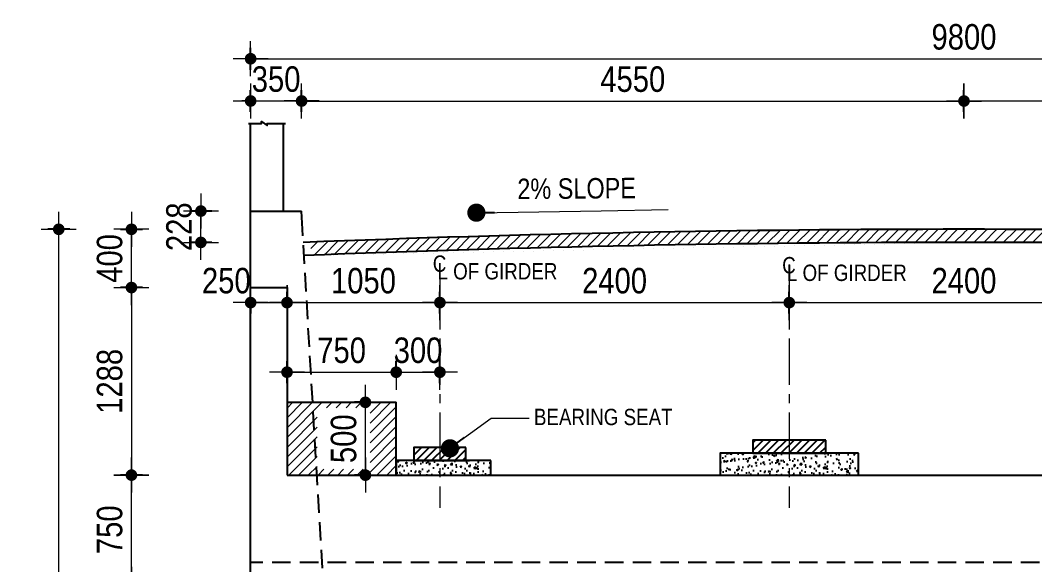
# Model space of a CAD drawing. Header units: millimetres. Extents: x -44822 to 222670, y -173707 to 25116.
# Drawn here: x -14110 to -7142, y -1473 to 2266 of the extents above; entities that cross this region are included whole.
import ezdxf

# ---------------------------------------------------------------- set-up
doc = ezdxf.new("R2010")
doc.units = ezdxf.units.MM
doc.header["$LTSCALE"] = 5
doc.header["$PDMODE"] = 2
doc.linetypes.add('CENTER', pattern=[50.8, 31.75, -6.35, 6.35, -6.35])
doc.linetypes.add('DASHEDX2', pattern=[38.1, 25.4, -12.7])
doc.layers.add('Abutment W Line', color=200, linetype='Continuous')
doc.layers.add('Extra Line', color=70, linetype='Continuous')
for name, color, linetype, lineweight in [('Dimision', 4, 'Continuous', 13), ('hatch', 7, 'Continuous', 0), ('Text', 7, 'Continuous', 0)]:
    doc.layers.add(name, color=color, linetype=linetype, lineweight=lineweight)
doc.styles.get("Standard").update_dxf_attribs({"font": 'ARIALN.TTF'})
doc.dimstyles.new('ISO-125', dxfattribs={"dimtxt": 125, "dimasz": 1.2, "dimexe": 75, "dimexo": 75, "dimgap": 60, "dimtad": 1, "dimdec": 0, "dimtxsty": 'Standard', "dimblk": 'D_TIC', "dimcen": 52.5, "dimclrd": 256, "dimclre": 256, "dimclrt": 256, "dimadec": 0, "dimazin": 0, "dimtfac": 1, "dimtdec": 0, "dimtix": 1, "dimtmove": 0, "dimatfit": 3, "dimldrblk": 'DOT', "dimfxl": 75, "dimfxlon": 1, "dimlwd": -1, "dimarcsym": 0})
doc.dimstyles.new('ISO-25', dxfattribs={"dimtxt": 75, "dimasz": 45, "dimexe": 125, "dimexo": 75.625, "dimgap": 60, "dimtad": 1, "dimdec": 0, "dimtxsty": 'Standard', "dimblk": 'DOT', "dimcen": 52.5, "dimclrd": 256, "dimclre": 256, "dimclrt": 256, "dimadec": 0, "dimazin": 0, "dimtfac": 1, "dimtdec": 0, "dimtix": 1, "dimtmove": 0, "dimatfit": 3, "dimldrblk": 'DOT', "dimfxl": 1, "dimlwd": -1, "dimarcsym": 0})
pattern_1 = [(45, (0.26, 285.68), (-33.67596, 33.67596), [])]

# ---------------------------------------------------------------- blocks, each defined once
blk = doc.blocks.new('D_TIC')
at = {"layer": 'Dimision', "ltscale": 5}
for p, q in [((0, 60), (0, -60)), ((-60, 0), (60, 0))]:
    blk.add_line(p, q, dxfattribs=at)
at = {"layer": 'Dimision', "ltscale": 5, "const_width": 20}
blk.add_lwpolyline([(-10, 0, 1), (10, 0, 1)], format="xyb", close=True, dxfattribs=at)
blk = doc.blocks.new('*D78')
at = {"layer": 'Defpoints', "color": 0, "lineweight": 50, "ltscale": 5, "transparency": 16777216}
for p in [(-7628.1, 1711.3), (-7628.1, 1390.4), (-3078.1, 1390.4)]:
    blk.add_point(p, dxfattribs=at)
at = {"layer": 'Dimision', "lineweight": -2, "ltscale": 5, "transparency": 16777216}
for p, q in [((-7628.1, 1636.3), (-7628.1, 1786.3)), ((-3078.1, 1636.3), (-3078.1, 1786.3))]:
    blk.add_line(p, q, dxfattribs=at)
at = {"layer": 'Dimision', "ltscale": 5, "transparency": 16777216}
blk.add_line((-3080.1, 1711.3), (-7626.1, 1711.3), dxfattribs=at)
at = {"layer": 'Dimision', "ltscale": 5, "transparency": 16777216, "xscale": 2, "yscale": 2, "zscale": 2, "rotation": 180}
blk.add_blockref('D_TIC', (-7628.1, 1711.3), dxfattribs=at)
at = {"layer": 'Dimision', "ltscale": 5, "transparency": 16777216, "xscale": 2, "yscale": 2, "zscale": 2}
blk.add_blockref('D_TIC', (-3078.1, 1711.3), dxfattribs=at)
at = {"layer": 'Dimision', "ltscale": 5, "transparency": 16777216, "insert": (-4440.6, 1860.6), "char_height": 175, "attachment_point": 5}
blk.add_mtext('4550', dxfattribs=at)
blk = doc.blocks.new('_Dot')
at = {"color": 0, "linetype": 'ByBlock', "lineweight": -2}
blk.add_line((-0.5, 0), (-1, 0), dxfattribs=at)
at = {"color": 0, "linetype": 'ByBlock', "const_width": 0.5}
blk.add_lwpolyline([(-0.25, 0, 1), (0.25, 0, 1)], format="xyb", close=True, dxfattribs=at)
blk = doc.blocks.new('*D79')
at = {"layer": 'Defpoints', "color": 0, "lineweight": 50, "ltscale": 5, "transparency": 16777216}
for p in [(-7628.1, 1711.3), (-12178.1, 1488.7), (-7628.1, 1488.7)]:
    blk.add_point(p, dxfattribs=at)
at = {"layer": 'Dimision', "lineweight": -2, "ltscale": 5, "transparency": 16777216}
for p, q in [((-12178.1, 1636.3), (-12178.1, 1786.3)), ((-7628.1, 1636.3), (-7628.1, 1786.3))]:
    blk.add_line(p, q, dxfattribs=at)
at = {"layer": 'Dimision', "ltscale": 5, "transparency": 16777216}
blk.add_line((-12176.1, 1711.3), (-7630.1, 1711.3), dxfattribs=at)
at = {"layer": 'Dimision', "ltscale": 5, "transparency": 16777216, "xscale": 2, "yscale": 2, "zscale": 2, "rotation": 180}
blk.add_blockref('D_TIC', (-12178.1, 1711.3), dxfattribs=at)
at = {"layer": 'Dimision', "ltscale": 5, "transparency": 16777216, "xscale": 2, "yscale": 2, "zscale": 2}
blk.add_blockref('D_TIC', (-7628.1, 1711.3), dxfattribs=at)
at = {"layer": 'Dimision', "ltscale": 5, "transparency": 16777216, "insert": (-9903.1, 1860.6), "char_height": 175, "attachment_point": 5}
blk.add_mtext('4550', dxfattribs=at)
blk = doc.blocks.new('*D80')
at = {"layer": 'Defpoints', "color": 0, "lineweight": 50, "ltscale": 5, "transparency": 16777216}
for p in [(-2728.1, 2001.6), (-12528.1, 1693.5), (-2728.1, 1693.5)]:
    blk.add_point(p, dxfattribs=at)
at = {"layer": 'Dimision', "lineweight": -2, "ltscale": 5, "transparency": 16777216}
for p, q in [((-12528.1, 1926.6), (-12528.1, 2076.6)), ((-2728.1, 1926.6), (-2728.1, 2076.6))]:
    blk.add_line(p, q, dxfattribs=at)
at = {"layer": 'Dimision', "ltscale": 5, "transparency": 16777216}
blk.add_line((-12526.1, 2001.6), (-2730.1, 2001.6), dxfattribs=at)
at = {"layer": 'Dimision', "ltscale": 5, "transparency": 16777216, "xscale": 2, "yscale": 2, "zscale": 2, "rotation": 180}
blk.add_blockref('D_TIC', (-12528.1, 2001.6), dxfattribs=at)
at = {"layer": 'Dimision', "ltscale": 5, "transparency": 16777216, "xscale": 2, "yscale": 2, "zscale": 2}
blk.add_blockref('D_TIC', (-2728.1, 2001.6), dxfattribs=at)
at = {"layer": 'Dimision', "ltscale": 5, "transparency": 16777216, "insert": (-7628.1, 2151), "char_height": 175, "attachment_point": 5}
blk.add_mtext('9800', dxfattribs=at)
blk = doc.blocks.new('*D103')
at = {"layer": 'Defpoints', "color": 0, "lineweight": 50, "ltscale": 5, "transparency": 16777216}
for p in [(-12178.1, 1711.8), (-12528.1, 1488.7), (-12178.1, 1488.7)]:
    blk.add_point(p, dxfattribs=at)
at = {"layer": 'Dimision', "lineweight": -2, "ltscale": 5, "transparency": 16777216}
for p, q in [((-12528.1, 1636.8), (-12528.1, 1786.8)), ((-12178.1, 1636.8), (-12178.1, 1786.8))]:
    blk.add_line(p, q, dxfattribs=at)
at = {"layer": 'Dimision', "ltscale": 5, "transparency": 16777216}
for p, q in [((-12530.1, 1711.8), (-12532.1, 1711.8)), ((-12528.1, 1711.8), (-12178.1, 1711.8)), ((-12176.1, 1711.8), (-12174.1, 1711.8))]:
    blk.add_line(p, q, dxfattribs=at)
at = {"layer": 'Dimision', "ltscale": 5, "transparency": 16777216, "xscale": 2, "yscale": 2, "zscale": 2}
blk.add_blockref('D_TIC', (-12528.1, 1711.8), dxfattribs=at)
at = {"layer": 'Dimision', "ltscale": 5, "transparency": 16777216, "xscale": 2, "yscale": 2, "zscale": 2, "rotation": 180}
blk.add_blockref('D_TIC', (-12178.1, 1711.8), dxfattribs=at)
at = {"layer": 'Dimision', "ltscale": 5, "transparency": 16777216, "insert": (-12353.1, 1861.1), "char_height": 175, "attachment_point": 5}
blk.add_mtext('350', dxfattribs=at)
blk = doc.blocks.new('*D92')
at = {"layer": 'Defpoints', "color": 0, "lineweight": 50, "ltscale": 5, "transparency": 16777216}
for p in [(-13346.7, -857.5), (-13158.1, -857.5), (-13158.1, -1607.5)]:
    blk.add_point(p, dxfattribs=at)
at = {"layer": 'Dimision', "lineweight": -2, "ltscale": 5, "transparency": 16777216}
for p, q in [((-13271.7, -857.5), (-13421.7, -857.5)), ((-13271.7, -1607.5), (-13421.7, -1607.5))]:
    blk.add_line(p, q, dxfattribs=at)
at = {"layer": 'Dimision', "ltscale": 5, "transparency": 16777216}
blk.add_line((-13346.7, -1605.5), (-13346.7, -859.5), dxfattribs=at)
at = {"layer": 'Dimision', "ltscale": 5, "transparency": 16777216, "xscale": 2, "yscale": 2, "zscale": 2}
for p, rotation in [((-13346.7, -857.5), 90), ((-13346.7, -1607.5), 270)]:
    blk.add_blockref('D_TIC', p, dxfattribs=dict(at, rotation=rotation))
at = {"layer": 'Dimision', "ltscale": 5, "transparency": 16777216, "insert": (-13496.1, -1232.5), "char_height": 175, "attachment_point": 5, "rotation": 90}
blk.add_mtext('750', dxfattribs=at)
blk = doc.blocks.new('*D107')
at = {"layer": 'Defpoints', "color": 0, "lineweight": 50, "ltscale": 5, "transparency": 16777216}
for p in [(-12528.1, 358.2), (-12278.1, 358.2), (-12278.1, 327.3)]:
    blk.add_point(p, dxfattribs=at)
at = {"layer": 'Dimision', "lineweight": -2, "ltscale": 5, "transparency": 16777216}
for p, q in [((-12528.1, 327.3), (-12528.1, 252.3)), ((-12278.1, 327.3), (-12278.1, 252.3))]:
    blk.add_line(p, q, dxfattribs=at)
at = {"layer": 'Dimision', "ltscale": 5, "transparency": 16777216}
blk.add_line((-12526.1, 327.3), (-12280.1, 327.3), dxfattribs=at)
at = {"layer": 'Dimision', "ltscale": 5, "transparency": 16777216, "xscale": 2, "yscale": 2, "zscale": 2, "rotation": 180}
blk.add_blockref('D_TIC', (-12528.1, 327.3), dxfattribs=at)
at = {"layer": 'Dimision', "ltscale": 5, "transparency": 16777216, "xscale": 2, "yscale": 2, "zscale": 2}
blk.add_blockref('D_TIC', (-12278.1, 327.3), dxfattribs=at)
at = {"layer": 'Dimision', "ltscale": 5, "transparency": 16777216, "insert": (-12695.2, 477.1), "char_height": 175, "attachment_point": 5}
blk.add_mtext('250', dxfattribs=at)
blk = doc.blocks.new('*D108')
at = {"layer": 'Defpoints', "color": 0, "lineweight": 50, "ltscale": 5, "transparency": 16777216}
for p in [(-11228.1, 327.3), (-12278.1, 253), (-11228.1, -97)]:
    blk.add_point(p, dxfattribs=at)
at = {"layer": 'Dimision', "lineweight": -2, "ltscale": 5, "transparency": 16777216}
for p, q in [((-12278.1, 327.3), (-12278.1, 402.3)), ((-11228.1, 252.3), (-11228.1, 402.3))]:
    blk.add_line(p, q, dxfattribs=at)
at = {"layer": 'Dimision', "ltscale": 5, "transparency": 16777216}
blk.add_line((-12276.1, 327.3), (-11230.1, 327.3), dxfattribs=at)
at = {"layer": 'Dimision', "ltscale": 5, "transparency": 16777216, "xscale": 2, "yscale": 2, "zscale": 2, "rotation": 180}
blk.add_blockref('D_TIC', (-12278.1, 327.3), dxfattribs=at)
at = {"layer": 'Dimision', "ltscale": 5, "transparency": 16777216, "xscale": 2, "yscale": 2, "zscale": 2}
blk.add_blockref('D_TIC', (-11228.1, 327.3), dxfattribs=at)
at = {"layer": 'Dimision', "ltscale": 5, "transparency": 16777216, "insert": (-11753.1, 476.6), "char_height": 175, "attachment_point": 5}
blk.add_mtext('1050', dxfattribs=at)
blk = doc.blocks.new('*D93')
at = {"layer": 'Defpoints', "color": 0, "lineweight": 50, "ltscale": 5, "transparency": 16777216}
for p in [(-8828.1, 327.3), (-11228.1, -97), (-8828.1, -97)]:
    blk.add_point(p, dxfattribs=at)
at = {"layer": 'Dimision', "lineweight": -2, "ltscale": 5, "transparency": 16777216}
for p, q in [((-11228.1, 252.3), (-11228.1, 402.3)), ((-8828.1, 252.3), (-8828.1, 402.3))]:
    blk.add_line(p, q, dxfattribs=at)
at = {"layer": 'Dimision', "ltscale": 5, "transparency": 16777216}
blk.add_line((-11226.1, 327.3), (-8830.1, 327.3), dxfattribs=at)
at = {"layer": 'Dimision', "ltscale": 5, "transparency": 16777216, "xscale": 2, "yscale": 2, "zscale": 2, "rotation": 180}
blk.add_blockref('D_TIC', (-11228.1, 327.3), dxfattribs=at)
at = {"layer": 'Dimision', "ltscale": 5, "transparency": 16777216, "xscale": 2, "yscale": 2, "zscale": 2}
blk.add_blockref('D_TIC', (-8828.1, 327.3), dxfattribs=at)
at = {"layer": 'Dimision', "ltscale": 5, "transparency": 16777216, "insert": (-10028.1, 476.6), "char_height": 175, "attachment_point": 5}
blk.add_mtext('2400', dxfattribs=at)
blk = doc.blocks.new('*D97')
at = {"layer": 'Defpoints', "color": 0, "lineweight": 50, "ltscale": 5, "transparency": 16777216}
for p in [(-12696.7, 430.5), (-13346.7, -857.5), (-12691.1, -857.5)]:
    blk.add_point(p, dxfattribs=at)
at = {"layer": 'Dimision', "lineweight": -2, "ltscale": 5, "transparency": 16777216}
for p, q in [((-13271.7, 430.5), (-13421.7, 430.5)), ((-13271.7, -857.5), (-13421.7, -857.5))]:
    blk.add_line(p, q, dxfattribs=at)
at = {"layer": 'Dimision', "ltscale": 5, "transparency": 16777216}
blk.add_line((-13346.7, 428.5), (-13346.7, -855.5), dxfattribs=at)
at = {"layer": 'Dimision', "ltscale": 5, "transparency": 16777216, "xscale": 2, "yscale": 2, "zscale": 2}
for p, rotation in [((-13346.7, 430.5), 90), ((-13346.7, -857.5), 270)]:
    blk.add_blockref('D_TIC', p, dxfattribs=dict(at, rotation=rotation))
at = {"layer": 'Dimision', "ltscale": 5, "transparency": 16777216, "insert": (-13496.1, -213.5), "char_height": 175, "attachment_point": 5, "rotation": 90}
blk.add_mtext('1288', dxfattribs=at)
blk = doc.blocks.new('*D172')
at = {"layer": 'Defpoints', "color": 0, "lineweight": 50, "ltscale": 5, "transparency": 16777216}
for p in [(-6428.1, 563.9), (-6428.1, 327.3), (-8828.1, -97)]:
    blk.add_point(p, dxfattribs=at)
at = {"layer": 'Dimision', "lineweight": -2, "ltscale": 5, "transparency": 16777216}
for p, q in [((-8828.1, 252.3), (-8828.1, 402.3)), ((-6428.1, 402.3), (-6428.1, 252.3))]:
    blk.add_line(p, q, dxfattribs=at)
at = {"layer": 'Dimision', "ltscale": 5, "transparency": 16777216}
blk.add_line((-8826.1, 327.3), (-6430.1, 327.3), dxfattribs=at)
at = {"layer": 'Dimision', "ltscale": 5, "transparency": 16777216, "xscale": 2, "yscale": 2, "zscale": 2, "rotation": 180}
blk.add_blockref('D_TIC', (-8828.1, 327.3), dxfattribs=at)
at = {"layer": 'Dimision', "ltscale": 5, "transparency": 16777216, "xscale": 2, "yscale": 2, "zscale": 2}
blk.add_blockref('D_TIC', (-6428.1, 327.3), dxfattribs=at)
at = {"layer": 'Dimision', "ltscale": 5, "transparency": 16777216, "insert": (-7628.1, 476.6), "char_height": 175, "attachment_point": 5}
blk.add_mtext('2400', dxfattribs=at)
blk = doc.blocks.new('*D189')
at = {"layer": 'Defpoints', "color": 0, "lineweight": 50, "ltscale": 5, "transparency": 16777216}
for p in [(-13846.1, 830.5), (-13172.4, 830.5), (-12809.3, -5169.5)]:
    blk.add_point(p, dxfattribs=at)
at = {"layer": 'Dimision', "lineweight": -2, "ltscale": 5, "transparency": 16777216}
for p, q in [((-13771.1, 830.5), (-13921.1, 830.5)), ((-13771.1, -5169.5), (-13921.1, -5169.5))]:
    blk.add_line(p, q, dxfattribs=at)
at = {"layer": 'Dimision', "ltscale": 5, "transparency": 16777216}
blk.add_line((-13846.1, -5167.5), (-13846.1, 828.5), dxfattribs=at)
at = {"layer": 'Dimision', "ltscale": 5, "transparency": 16777216, "xscale": 2, "yscale": 2, "zscale": 2}
for p, rotation in [((-13846.1, 830.5), 90), ((-13846.1, -5169.5), 270)]:
    blk.add_blockref('D_TIC', p, dxfattribs=dict(at, rotation=rotation))
at = {"layer": 'Dimision', "ltscale": 5, "transparency": 16777216, "insert": (-13995.5, -2169.5), "char_height": 175, "attachment_point": 5, "rotation": 90}
blk.add_mtext('6000', dxfattribs=at)
blk = doc.blocks.new('*D259')
at = {"layer": 'Defpoints', "color": 0, "lineweight": 50, "ltscale": 5, "transparency": 16777216}
for p in [(-11739.6, -357.5), (-11700.2, -357.5), (-11700.2, -857.5)]:
    blk.add_point(p, dxfattribs=at)
at = {"layer": 'Dimision', "lineweight": -2, "ltscale": 5, "transparency": 16777216}
for p, q in [((-11739.6, -357.5), (-11814.6, -357.5)), ((-11739.6, -857.5), (-11814.6, -857.5))]:
    blk.add_line(p, q, dxfattribs=at)
at = {"layer": 'Dimision', "ltscale": 5, "transparency": 16777216}
blk.add_line((-11739.6, -855.5), (-11739.6, -359.5), dxfattribs=at)
at = {"layer": 'Dimision', "ltscale": 5, "transparency": 16777216, "xscale": 2, "yscale": 2, "zscale": 2}
for p, rotation in [((-11739.6, -357.5), 90), ((-11739.6, -857.5), 270)]:
    blk.add_blockref('D_TIC', p, dxfattribs=dict(at, rotation=rotation))
at = {"layer": 'Dimision', "ltscale": 5, "transparency": 16777216, "insert": (-11888.9, -607.5), "char_height": 175, "attachment_point": 5, "rotation": 90}
blk.add_mtext('500', dxfattribs=at)
blk = doc.blocks.new('*D260')
at = {"layer": 'Defpoints', "color": 0, "lineweight": 50, "ltscale": 5, "transparency": 16777216}
for p in [(-11528.1, -150.6), (-11528.1, -150.6), (-12278.1, -466)]:
    blk.add_point(p, dxfattribs=at)
at = {"layer": 'Dimision', "lineweight": -2, "ltscale": 5, "transparency": 16777216}
for p, q in [((-12278.1, -225.6), (-12278.1, -75.6)), ((-11528.1, -150.6), (-11528.1, -75.6))]:
    blk.add_line(p, q, dxfattribs=at)
at = {"layer": 'Dimision', "ltscale": 5, "transparency": 16777216}
blk.add_line((-12276.1, -150.6), (-11530.1, -150.6), dxfattribs=at)
at = {"layer": 'Dimision', "ltscale": 5, "transparency": 16777216, "xscale": 2, "yscale": 2, "zscale": 2, "rotation": 180}
blk.add_blockref('D_TIC', (-12278.1, -150.6), dxfattribs=at)
at = {"layer": 'Dimision', "ltscale": 5, "transparency": 16777216, "xscale": 2, "yscale": 2, "zscale": 2}
blk.add_blockref('D_TIC', (-11528.1, -150.6), dxfattribs=at)
at = {"layer": 'Dimision', "ltscale": 5, "transparency": 16777216, "insert": (-11903.1, -1.2), "char_height": 175, "attachment_point": 5}
blk.add_mtext('750', dxfattribs=at)
blk = doc.blocks.new('*D292')
at = {"layer": 'Defpoints', "color": 0, "lineweight": 50, "ltscale": 5, "transparency": 16777216}
for p in [(-11528.1, -150.6), (-11228.1, -150.6), (-11228.1, -650.6)]:
    blk.add_point(p, dxfattribs=at)
at = {"layer": 'Dimision', "lineweight": -2, "ltscale": 5, "transparency": 16777216}
for p, q in [((-11528.1, -150.6), (-11528.1, -75.6)), ((-11228.1, -225.6), (-11228.1, -75.6))]:
    blk.add_line(p, q, dxfattribs=at)
at = {"layer": 'Dimision', "ltscale": 5, "transparency": 16777216}
for p, q in [((-11530.1, -150.6), (-11532.1, -150.6)), ((-11528.1, -150.6), (-11228.1, -150.6)), ((-11226.1, -150.6), (-11224.1, -150.6))]:
    blk.add_line(p, q, dxfattribs=at)
at = {"layer": 'Dimision', "ltscale": 5, "transparency": 16777216, "xscale": 2, "yscale": 2, "zscale": 2}
blk.add_blockref('D_TIC', (-11528.1, -150.6), dxfattribs=at)
at = {"layer": 'Dimision', "ltscale": 5, "transparency": 16777216, "xscale": 2, "yscale": 2, "zscale": 2, "rotation": 180}
blk.add_blockref('D_TIC', (-11228.1, -150.6), dxfattribs=at)
at = {"layer": 'Dimision', "ltscale": 5, "transparency": 16777216, "insert": (-11378.1, -1.2), "char_height": 175, "attachment_point": 5}
blk.add_mtext('300', dxfattribs=at)
blk = doc.blocks.new('*D299')
at = {"layer": 'Defpoints', "color": 0, "lineweight": 50, "ltscale": 5, "transparency": 16777216}
for p in [(-12869.9, 955.7), (-12652.2, 955.7), (-12167.5, 740.5)]:
    blk.add_point(p, dxfattribs=at)
at = {"layer": 'Dimision', "lineweight": -2, "ltscale": 5, "transparency": 16777216}
for p, q in [((-12794.9, 955.7), (-12944.9, 955.7)), ((-12794.9, 740.5), (-12944.9, 740.5))]:
    blk.add_line(p, q, dxfattribs=at)
at = {"layer": 'Dimision', "ltscale": 5, "transparency": 16777216}
for p, q in [((-12869.9, 957.7), (-12869.9, 959.7)), ((-12869.9, 740.5), (-12869.9, 955.7)), ((-12869.9, 738.5), (-12869.9, 736.5))]:
    blk.add_line(p, q, dxfattribs=at)
at = {"layer": 'Dimision', "ltscale": 5, "transparency": 16777216, "xscale": 2, "yscale": 2, "zscale": 2}
for p, rotation in [((-12869.9, 955.7), 270), ((-12869.9, 740.5), 90)]:
    blk.add_blockref('D_TIC', p, dxfattribs=dict(at, rotation=rotation))
at = {"layer": 'Dimision', "ltscale": 5, "transparency": 16777216, "insert": (-13019.3, 848.1), "char_height": 175, "attachment_point": 5, "rotation": 90}
blk.add_mtext('228', dxfattribs=at)
blk = doc.blocks.new('*D310')
at = {"layer": 'Defpoints', "color": 0, "lineweight": 50, "transparency": 16777216}
for p in [(-13726.1, 830.5), (-13346.7, 830.5), (-12696.7, 430.5)]:
    blk.add_point(p, dxfattribs=at)
at = {"layer": 'Dimision', "lineweight": -2, "transparency": 16777216}
for p, q in [((-13421.7, 830.5), (-13271.7, 830.5)), ((-13271.7, 430.5), (-13421.7, 430.5))]:
    blk.add_line(p, q, dxfattribs=at)
at = {"layer": 'Dimision', "transparency": 16777216}
for p, q in [((-13346.7, 832.5), (-13346.7, 834.5)), ((-13346.7, 430.5), (-13346.7, 830.5)), ((-13346.7, 428.5), (-13346.7, 426.5))]:
    blk.add_line(p, q, dxfattribs=at)
at = {"layer": 'Dimision', "transparency": 16777216, "xscale": 2, "yscale": 2, "zscale": 2}
for p, rotation in [((-13346.7, 830.5), 270), ((-13346.7, 430.5), 90)]:
    blk.add_blockref('D_TIC', p, dxfattribs=dict(at, rotation=rotation))
at = {"layer": 'Dimision', "lineweight": 50, "transparency": 16777216, "insert": (-13496.1, 630.5), "char_height": 175, "attachment_point": 5, "rotation": 90}
blk.add_mtext('400', dxfattribs=at)

msp = doc.modelspace()

# ---------------------------------------------------------------- hatches: boundary and pattern name
at = {"layer": 'Dimision', "lineweight": 0}
h = msp.add_hatch(dxfattribs=at)
h.set_pattern_fill('ANSI31', color=1, scale=15)
h.set_pattern_definition(pattern_1)
edge = h.paths.add_edge_path()
edge.add_line((-7628.1, 740.5), (-7627.8, 830.5))
edge.add_arc((-7628.3, -111158.9), 111989.4, 89.999742, 92.297204)
edge.add_line((-12117.2, 740.5), (-12113, 650.6))
edge.add_arc((-7628.3, -111164.4), 111904.9, 89.999876, 92.296791, ccw=False)
h = msp.add_hatch(dxfattribs=at)
h.set_pattern_fill('ANSI31', color=1, scale=15)
h.set_pattern_definition(pattern_1)
edge = h.paths.add_edge_path()
edge.add_line((-7628.1, 740.5), (-7628.3, 830.5))
edge.add_arc((-7627.8, -111158.9), 111989.4, 447.702796, 450.000258, ccw=False)
edge.add_line((-3139, 740.5), (-3143.2, 650.6))
edge.add_arc((-7627.8, -111164.4), 111904.9, 447.703209, 450.000124)
h = msp.add_hatch(dxfattribs=at)
h.set_pattern_fill('ANSI31', color=1, scale=15)
h.set_pattern_definition([(45, (0, -310), (-33.67596, 33.67596), [])])
h.paths.add_polyline_path([(-11528.1, -357.5), (-12120.2, -357.5), (-12090.7, -857.5), (-12044.7, -857.5), (-11528.1, -857.5)])
h.paths.add_polyline_path([(-12120.2, -357.5), (-12278.1, -357.5), (-12278.1, -857.5), (-12090.7, -857.5)])
h.paths.add_polyline_path([(-11707.4, -817.5), (-11707.4, -395.6), (-12071.7, -395.6), (-12071.7, -817.5)], flags=16)
at = {"layer": 'hatch', "linetype": 'Continuous', "lineweight": 25}
h = msp.add_hatch(dxfattribs=at)
h.set_pattern_fill('ANSI31', color=256, scale=300, style=0)
h.set_pattern_definition([(45, (-353835.496, -12133.36), (-26.5165043, 26.5165043), [])])
h.paths.add_polyline_path([(-8578.1, -707.5), (-8578.1, -617.5), (-9078.1, -617.5), (-9078.1, -707.5)])
h = msp.add_hatch(dxfattribs=at)
h.set_pattern_fill('ANSI31', color=256, scale=300, style=0)
h.set_pattern_definition([(45, (-356235.496, -12183.36), (-26.5165043, 26.5165043), [])])
h.paths.add_polyline_path([(-11050.6, -757.5), (-11050.6, -667.5), (-11407, -667.5), (-11407, -757.5)])
h = msp.add_hatch(dxfattribs=at)
h.set_pattern_fill('AR-CONC', color=256, scale=15, style=0)
h.set_pattern_definition([(50, (-336488.18, 216158.99), (107.589027, -9.41282), [11.25, -123.75]), (355, (-336488.18, 216158.99), (-20.8127, 112.82882), [9, -99]), (100.4514, (-336479.22, 216158.21), (86.776407, 103.41593), [9.56103, -105.171317]), (46.1842, (-336488.18, 216188.99), (160.086157, -24.82785), [16.875, -185.625]), (96.6356, (-336474.84, 216186.92), (140.199406, 146.11768), [14.34154, -157.75695]), (351.1842, (-336488.18, 216189), (140.19929, 146.11779), [13.5, -148.5]), (21, (-336473.18, 216181.49), (89.536058, -60.392834), [11.25, -123.75]), (326, (-336473.18, 216181.49), (36.4973, 108.772507), [9, -99]), (71.4514, (-336465.72, 216176.46), (126.033394, 48.379575), [9.56103, -105.171317]), (37.5, (-336488.182, 216158.99), (1.8239783, 49.934078), [0, -97.8, 0, -100.5, 0, -99.375]), (7.5, (-336488.18, 216158.99), (39.4604306, 59.161757), [0, -57.3, 0, -95.55, 0, -37.875]), (327.5, (-336521.632, 216158.99), (80.0733654, -3.3832308), [0, -37.5, 0, -117, 0, -155.25]), (317.5, (-336536.63, 216158.99), (87.477925, 15.015747), [0, -48.75, 0, -77.7, 0, -110.25])])
h.paths.add_polyline_path([(-10879.1, -757.5), (-10953.1, -757.5), (-10956.5, -757.5), (-10978.1, -757.5), (-11478.1, -757.5), (-11497, -757.5), (-11503.1, -757.5), (-11528.1, -757.5), (-11528.1, -857.5), (-10879.1, -857.5)])
h = msp.add_hatch(dxfattribs=at)
h.set_pattern_fill('AR-CONC', color=256, scale=15, style=0)
h.set_pattern_definition([(50, (-334088.18, 216158.99), (107.589027, -9.41282), [11.25, -123.75]), (355, (-334088.18, 216158.99), (-20.8127, 112.82882), [9, -99]), (100.4514, (-334079.22, 216158.21), (86.776407, 103.41593), [9.56103, -105.171317]), (46.1842, (-334088.18, 216188.99), (160.086157, -24.82785), [16.875, -185.625]), (96.6356, (-334074.84, 216186.92), (140.199406, 146.11768), [14.34154, -157.75695]), (351.1842, (-334088.18, 216189), (140.19929, 146.11779), [13.5, -148.5]), (21, (-334073.18, 216181.49), (89.536058, -60.392834), [11.25, -123.75]), (326, (-334073.18, 216181.49), (36.4973, 108.772507), [9, -99]), (71.4514, (-334065.72, 216176.46), (126.033394, 48.379575), [9.56103, -105.171317]), (37.5, (-334088.182, 216158.99), (1.8239783, 49.934078), [0, -97.8, 0, -100.5, 0, -99.375]), (7.5, (-334088.18, 216158.99), (39.4604306, 59.161757), [0, -57.3, 0, -95.55, 0, -37.875]), (327.5, (-334121.632, 216158.99), (80.0733654, -3.3832308), [0, -37.5, 0, -117, 0, -155.25]), (317.5, (-334136.63, 216158.99), (87.477925, 15.015747), [0, -48.75, 0, -77.7, 0, -110.25])])
h.paths.add_polyline_path([(-8353.1, -707.5), (-8553.1, -707.5), (-8554.8, -707.5), (-8576.3, -707.5), (-9078.1, -707.5), (-9097, -707.5), (-9103.1, -707.5), (-9303.1, -707.5), (-9303.1, -857.5), (-8353.1, -857.5)])

# ---------------------------------------------------------------- linework, layer by layer
at = {"layer": 'Abutment W Line'}
for p, q in [((-12528.1, 899.5), (-12528.1, 1557.8)), ((-12303.1, 955.7), (-12303.1, 1557.8)), ((-12528.1, 955.7), (-12178.1, 955.7)), ((-12171.9, 830.5), (-12177.9, 955.7)), ((-12528.1, -4269.5), (-12528.1, 899.5)), ((-12528.1, 430.5), (-12278.1, 430.5)), ((-12278.1, 430.5), (-12278.1, -857.5)), ((-12278.1, -357.5), (-11528.1, -357.5)), ((-11528.1, -857.5), (-11528.1, -357.5)), ((-12278.1, -857.5), (-12044.7, -857.5)), ((-12044.7, -857.5), (-3172.1, -857.5))]:
    msp.add_line(p, q, dxfattribs=at)
at = {"layer": 'Abutment W Line', "linetype": 'DASHEDX2'}
for p, q in [((-11888.9, -3969.5), (-12171.9, 830.5)), ((-2728.1, -1457.5), (-12528.1, -1457.5))]:
    msp.add_line(p, q, dxfattribs=at)
at = {"layer": 'Abutment W Line'}
msp.add_lwpolyline([(-12543.1, 1557.8), (-12453.9, 1557.8), (-12453.9, 1571.9), (-12414.4, 1543.6), (-12414.4, 1557.8), (-12287.6, 1557.8)], dxfattribs=at)
for radius, start, end in [(114522.7, 87.728349, 92.271651), (114432.7, 87.728369, 92.271631)]:
    msp.add_arc((-7628.1, -113692.2), radius, start, end, dxfattribs=at)
at = {"layer": 'Dimision', "ltscale": 5}
msp.add_line((-12528.1, 1711.7), (-12588.1, 1711.7), dxfattribs=at)
at = {"layer": 'Extra Line', "linetype": 'CENTER', "lineweight": 0, "ltscale": 2}
for p, q in [((-11228.1, 588.2), (-11228.1, -1082.5)), ((-8828.1, 588.2), (-8828.1, -1082.5))]:
    msp.add_line(p, q, dxfattribs=at)
at = {"layer": 'Extra Line', "linetype": 'Continuous', "lineweight": 25}
for p, q in [((-11050.6, -757.5), (-11025.6, -757.5)), ((-8578.1, -707.5), (-8553.1, -707.5))]:
    msp.add_line(p, q, dxfattribs=at)
for points in [[(-8578.1, -617.5), (-9078.1, -617.5), (-9078.1, -707.5), (-8578.1, -707.5)], [(-11050.6, -667.5), (-11407, -667.5), (-11407, -757.5), (-11050.6, -757.5)], [(-10879.1, -757.5), (-11025.6, -757.5), (-11032.5, -757.5), (-11050.6, -757.5), (-11328.1, -757.5), (-11528.1, -757.5), (-11528.1, -757.5), (-11528.1, -757.5), (-11528.1, -857.5), (-10879.1, -857.5)], [(-8353.1, -707.5), (-8553.1, -707.5), (-8560, -707.5), (-8578.1, -707.5), (-9078.1, -707.5), (-9097, -707.5), (-9103.1, -707.5), (-9303.1, -707.5), (-9303.1, -857.5), (-8353.1, -857.5)]]:
    msp.add_lwpolyline(points, close=True, dxfattribs=at)

# ---------------------------------------------------------------- texts
at = {"layer": 'Text'}
msp.add_text('2%%% SLOPE', height=140.62, rotation=0.4531, dxfattribs=at).set_placement((-10695.6, 1037.6))
for s, p in [('C', (-11276.8, 538.6)), ('C', (-8876.8, 527.8)), ('L OF GIRDER', (-11244.5, 486.3)), ('L OF GIRDER', (-8844.5, 475.6)), ('BEARING SEAT', (-10582, -514.3))]:
    msp.add_text(s, height=112.5, dxfattribs=at).set_placement(p)

# ---------------------------------------------------------------- dimensions: what is measured, and where the dimension line sits
at = {"layer": 'Dimision', "ltscale": 5}
for base, p1, p2, picture, middle in [((-2728.1, 2001.6), (-12528.1, 1693.5), (-2728.1, 1693.5), '*D80', (-7628.1, 2151)), ((-12178.1, 1711.8), (-12528.1, 1488.7), (-12178.1, 1488.7), '*D103', (-12353.1, 1861.1)), ((-7628.1, 1711.3), (-12178.1, 1488.7), (-7628.1, 1488.7), '*D79', (-9903.1, 1860.6)), ((-11228.1, 327.3), (-12278.1, 253), (-11228.1, -97), '*D108', (-11753.1, 476.6)), ((-8828.1, 327.3), (-11228.1, -97), (-8828.1, -97), '*D93', (-10028.1, 476.6)), ((-6428.1, 327.3), (-8828.1, -97), (-6428.1, 563.9), '*D172', (-7628.1, 476.6)), ((-11528.1, -150.6), (-12278.1, -466), (-11528.1, -150.6), '*D260', (-11903.1, -1.2)), ((-11228.1, -150.6), (-11528.1, -150.6), (-11228.1, -650.6), '*D292', (-11378.1, -1.2))]:
    dim = msp.add_linear_dim(base=base, p1=p1, p2=p2, dimstyle='ISO-125', override={"dimtxt": 175, "dimasz": 2}, dxfattribs=at)
    dim.commit()
    dim.dimension.update_dxf_attribs({"geometry": picture, "text_midpoint": middle})
for base, p1, p2, override, picture, middle in [((-7628.1, 1711.3), (-3078.1, 1390.4), (-7628.1, 1390.4), {"dimtxt": 175, "dimasz": 2}, '*D78', (-4440.6, 1711.3)), ((-12278.1, 327.3), (-12528.1, 358.2), (-12278.1, 358.2), {"dimtxt": 175, "dimasz": 2, "dimtmove": 1}, '*D107', (-12695.2, 327.7))]:
    dim = msp.add_linear_dim(base=base, p1=p1, p2=p2, dimstyle='ISO-125', override=override, dxfattribs=at)
    dim.commit()
    dim.dimension.update_dxf_attribs({"geometry": picture, "text_midpoint": middle, "dimtype": 160})
dim = msp.add_linear_dim(base=(-12869.9, 955.7), p1=(-12167.5, 740.5), p2=(-12652.2, 955.7), angle=90, text='228', dimstyle='ISO-125', override={"dimtxt": 175, "dimasz": 2}, dxfattribs=at)
dim.commit()
dim.dimension.update_dxf_attribs({"geometry": '*D299', "text_midpoint": (-13019.3, 848.1)})
for base, p1, p2, angle, picture, middle in [((-13846.1, 830.5), (-12809.3, -5169.5), (-13172.4, 830.5), 90, '*D189', (-13995.5, -2169.5)), ((-13346.7, -857.5), (-12696.7, 430.5), (-12691.1, -857.5), 90, '*D97', (-13496.1, -213.5)), ((-13346.7, -857.5), (-13158.1, -1607.5), (-13158.1, -857.5), 270, '*D92', (-13496.1, -1232.5))]:
    dim = msp.add_linear_dim(base=base, p1=p1, p2=p2, angle=angle, dimstyle='ISO-125', override={"dimtxt": 175, "dimasz": 2}, dxfattribs=at)
    dim.commit()
    dim.dimension.update_dxf_attribs({"geometry": picture, "text_midpoint": middle})
at = {"layer": 'Dimision', "color": 2, "lineweight": 50}
dim = msp.add_linear_dim(base=(-13346.7, 830.5), p1=(-12696.7, 430.5), p2=(-13726.1, 830.5), angle=90, dimstyle='ISO-125', override={"dimtxt": 175, "dimasz": 2, "dimtmove": 1}, dxfattribs=at)
dim.commit()
dim.dimension.update_dxf_attribs({"geometry": '*D310', "text_midpoint": (-13496.1, 630.5)})
at = {"layer": 'Dimision', "ltscale": 5}
dim = msp.add_linear_dim(base=(-11739.6, -357.5), p1=(-11700.2, -857.5), p2=(-11700.2, -357.5), angle=90, dimstyle='ISO-125', override={"dimtxt": 175, "dimasz": 2}, dxfattribs=at)
dim.commit()
dim.dimension.update_dxf_attribs({"geometry": '*D259', "text_midpoint": (-11739.6, -607.5), "dimtype": 160})

# ---------------------------------------------------------------- leaders
at = {"layer": 'Dimision'}
for points in [[(-10977.3, 944.8), (-10121.1, 957.1), (-9661.1, 966.5)], [(-11158.7, -673.4), (-10876, -466.1), (-10614.1, -466.1)]]:
    msp.add_leader(points, dimstyle='ISO-25', override={"dimasz": 125, "dimtad": 0}, dxfattribs=at)

doc.saveas('drawing.dxf')
